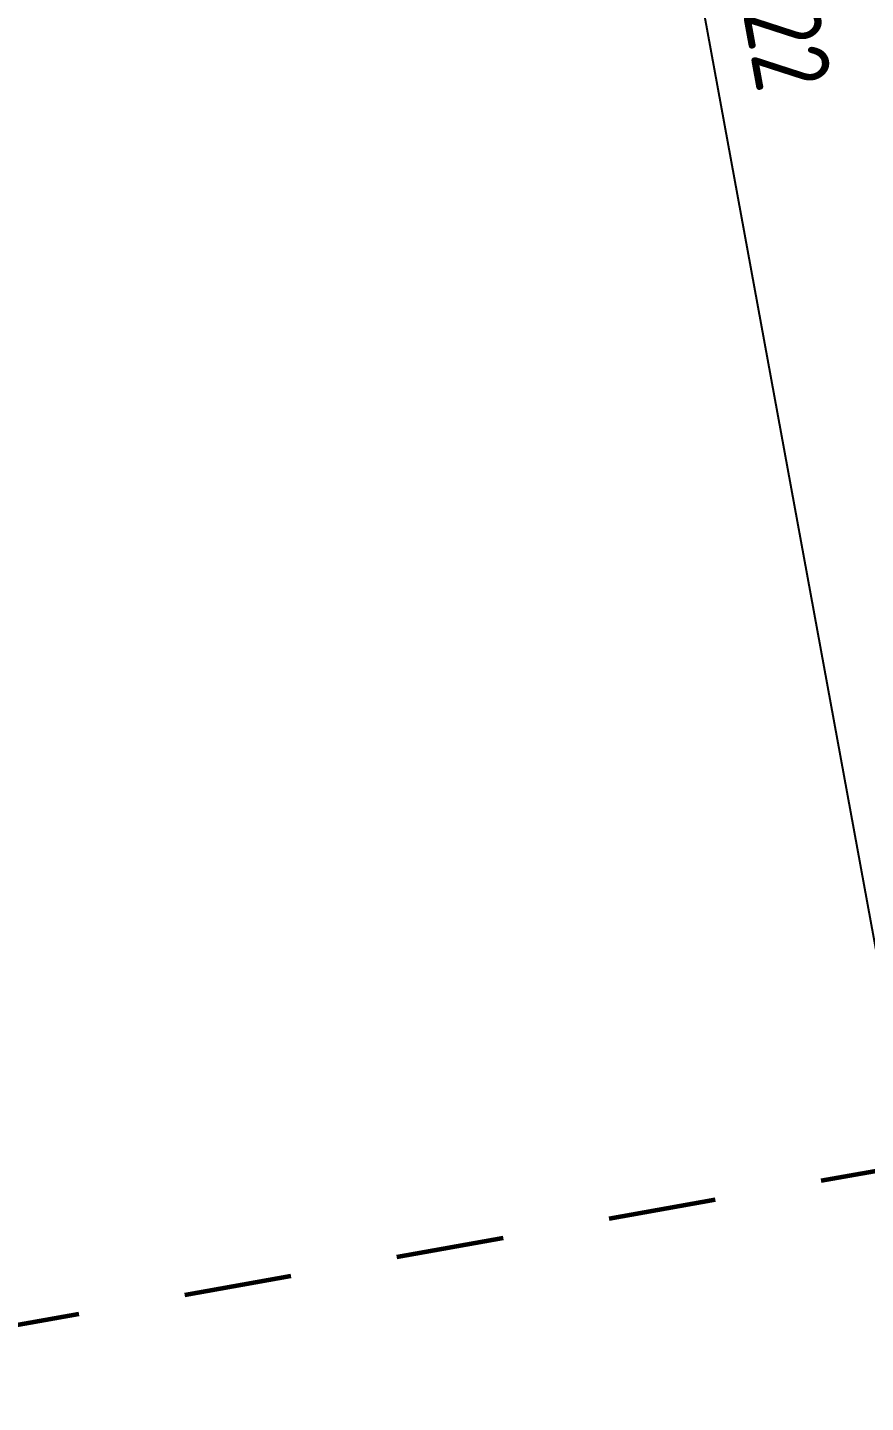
# Model space of a CAD drawing. Header units: millimetres. Extents: x 20530103 to 31271019, y 32092698 to 33532929.
# Drawn here: x 25963429 to 25974402, y 32900379 to 32918394 of the extents above; entities that cross this region are included whole.
import ezdxf

# ---------------------------------------------------------------- set-up
doc = ezdxf.new("R2010")
doc.units = ezdxf.units.MM
doc.linetypes.add('Штриховая', pattern=[2822.222233, 1411.111116, -1411.111116])
doc.layers.add('Труба К2', color=7, linetype='Continuous', lineweight=60)
doc.styles.add('GOST 2.304', font='GOST.TTF')
doc.styles.get("Standard").update_dxf_attribs({"font": 'arial.ttf'})
doc.dimstyles.new('STANDARD$0', dxfattribs={"dimscale": 100, "dimtxt": 2.5, "dimasz": 1, "dimexe": 0.5, "dimexo": 2, "dimgap": 1, "dimtad": 1, "dimdec": 0, "dimzin": 0, "dimdsep": 46, "dimtxsty": 'Standard', "dimblk1": 'OBLIQUE', "dimblk2": 'OBLIQUE', "dimsah": 1, "dimcen": 2, "dimadec": 0, "dimazin": 0, "dimtfac": 1, "dimtdec": 4, "dimtofl": 0, "dimtmove": 2, "dimatfit": 3, "dimldrblk": 'OBLIQUE', "dimfxl": 1, "dimtolj": 1, "dimtzin": 0, "dimarcsym": 0})

# ---------------------------------------------------------------- blocks, each defined once
blk = doc.blocks.new('_ArchTick')
at = {"color": 0, "linetype": 'ByBlock', "const_width": 0.15}
blk.add_lwpolyline([(-0.5, -0.5), (0.5, 0.5)], dxfattribs=at)
blk = doc.blocks.new('*D248')
at = {"color": 0, "lineweight": -2, "transparency": 16777216}
for p, q in [((25972334, 32935956), (25968959, 32935337)), ((25969205, 32935382), (25975286, 32902214)), ((25978416, 32902787), (25975040, 32902168))]:
    blk.add_line(p, q, dxfattribs=at)
at = {"color": 0, "lineweight": -2, "transparency": 16777216, "xscale": 750.0000000000001, "yscale": 750.0000000000001, "zscale": 750.0000000000001}
for p, rotation in [((25969205, 32935382), 100.3891302227786), ((25975286, 32902214), 280.3891302227786)]:
    blk.add_blockref('_ArchTick', p, dxfattribs=dict(at, rotation=rotation))
at = {"color": 0, "transparency": 16777216, "insert": (25973229, 32918978), "char_height": 1000, "attachment_point": 5, "rotation": 280.3891, "style": 'GOST 2.304'}
blk.add_mtext('\\A1;33722', dxfattribs=at)
blk = doc.blocks.new('_Oblique')
at = {"color": 0, "linetype": 'ByBlock', "lineweight": -2}
blk.add_line((-0.5, -0.5), (0.5, 0.5), dxfattribs=at)

msp = doc.modelspace()

# ---------------------------------------------------------------- linework, layer by layer
at = {"layer": 'Труба К2', "linetype": 'Штриховая'}
msp.add_line((25977989.6446, 32904029.4959), (25957644.1231, 32900379.2386), dxfattribs=at)

# ---------------------------------------------------------------- dimensions: what is measured, and where the dimension line sits
dim = msp.add_aligned_dim(p1=(25973318.1054, 32936136.3262), p2=(25979399.1894, 32902967.6663), distance=-4181.715, dimstyle='STANDARD$0', override={"dimscale": 500, "dimtxt": 2, "dimasz": 1.5, "dimtxsty": 'GOST 2.304', "dimblk1": 'ArchTick', "dimblk2": 'ArchTick'})
dim.commit()
dim.dimension.update_dxf_attribs({"geometry": '*D248', "text_midpoint": (25973229.0943, 32918978.2295)})

doc.saveas('drawing.dxf')
